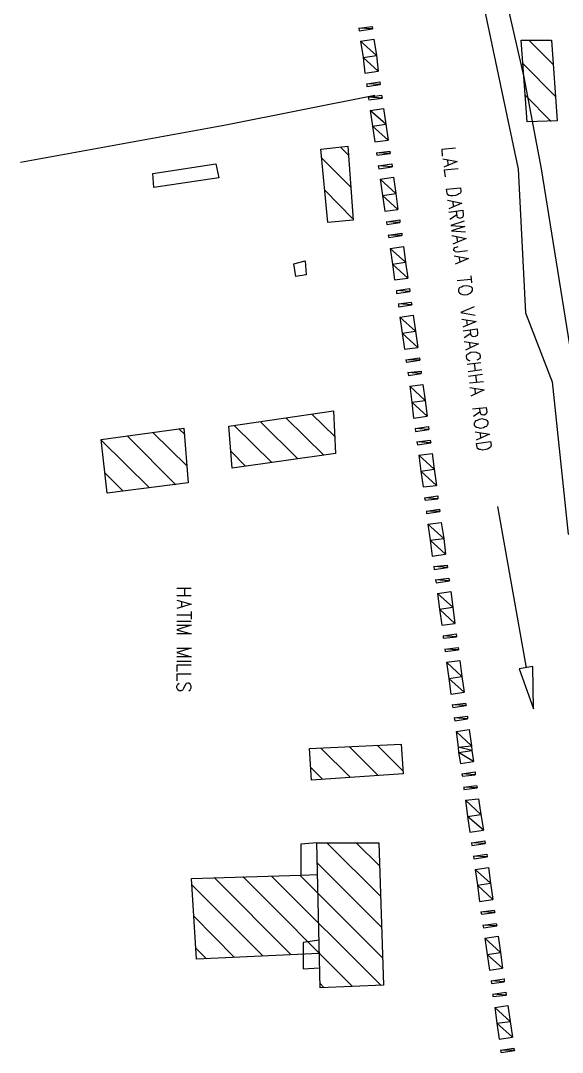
# Model space of a CAD drawing. Header units: metres. Extents: x 6 to 835, y 55 to 1134.
# Drawn here: x 135.8 to 207.9, y 294.8 to 432 of the extents above; entities that cross this region are included whole.
import ezdxf

# ---------------------------------------------------------------- set-up
doc = ezdxf.new("R2010")
doc.units = ezdxf.units.M

msp = doc.modelspace()

# ---------------------------------------------------------------- linework, layer by layer
at = {"color": 5}
for p, q in [((203.38, 429.37), (206.62, 426.13)), ((202.62, 426.26), (206.94, 421.88)), ((202.94, 422.01), (206.37, 418.58)), ((178.36, 415.15), (179.38, 414.13)), ((175.89, 413.69), (179.7, 409.88)), ((176.27, 409.43), (179.95, 405.69)), ((167.7, 378.64), (172.65, 373.75)), ((171.13, 379.14), (176.08, 374.25)), ((174.55, 379.65), (177.6, 376.67)), ((153.41, 377.24), (157.98, 372.73)), ((156.9, 377.68), (157.6, 376.99)), ((164.27, 378.13), (169.22, 373.24)), ((146.55, 376.22), (152.96, 369.87)), ((149.98, 376.79), (156.46, 370.25)), ((163.76, 374.76), (165.73, 372.73)), ((147, 371.84), (149.47, 369.43)), ((156.58, 356.54), (158.49, 356.54)), ((158.49, 355.52), (156.58, 355.52)), ((157.6, 356.54), (157.6, 355.52)), ((157.22, 354.76), (157.22, 354.06)), ((158.49, 352.92), (156.58, 352.92)), ((158.49, 353.43), (158.49, 352.41)), ((156.58, 352.16), (158.49, 352.16)), ((156.58, 346.82), (158.49, 346.82)), ((175.76, 335.27), (179.63, 331.39)), ((179.51, 335.46), (183.32, 331.65)), ((183.25, 335.65), (186.68, 332.22)), ((174.36, 332.73), (175.95, 331.14)), ((176.52, 322.69), (183.7, 315.52)), ((180.46, 322.69), (183.57, 319.58)), ((175.25, 320.03), (183.83, 311.45)), ((169.16, 318.25), (183.7, 303.77)), ((172.97, 318.37), (183.95, 307.39)), ((158.62, 317.04), (168.01, 307.64)), ((161.54, 318.06), (171.76, 307.83)), ((165.35, 318.18), (179.95, 303.58)), ((158.87, 312.91), (164.27, 307.45)), ((159.06, 308.72), (160.52, 307.26)), ((175.63, 303.96), (176.14, 303.45))]:
    msp.add_line(p, q, dxfattribs=at)
at = {"color": 162}
for p, q in [((192.59, 413.5), (192.65, 412.8)), ((193.29, 407.97), (193.35, 407.21)), ((193.79, 406.13), (192.91, 405.56)), ((193.79, 403.27), (193.92, 402.58)), ((194.11, 400.61), (194.24, 399.91)), ((195.7, 398.07), (195.76, 397.11)), ((195.7, 397.56), (193.86, 397.37)), ((195.13, 392.16), (195.19, 391.46)), ((195.7, 390.38), (194.81, 389.81)), ((195.51, 389.18), (195.57, 388.48)), ((195.19, 386.32), (197.03, 386.51)), ((197.16, 385.56), (195.32, 385.3)), ((196.14, 386.38), (196.27, 385.43)), ((195.38, 384.73), (197.22, 384.99)), ((196.33, 384.86), (196.46, 383.91)), ((197.35, 383.97), (195.51, 383.78)), ((196.21, 383.08), (196.27, 382.38)), ((196.91, 379.97), (196.02, 379.33)), ((196.91, 377.18), (196.97, 376.48)), ((203.07, 345.93), (199.26, 367.4))]:
    msp.add_line(p, q, dxfattribs=at)
at = {"color": 6, "linetype": 'Continuous', "lineweight": 25}
msp.add_lwpolyline([(214.31, 469.57), (213.8, 464.87), (201.48, 463.22), (201.48, 457.63), (198.94, 454.14), (193.29, 453.38), (201.99, 412.23), (202.94, 393.11), (206.49, 383.97), (208.65, 363.71), (211.45, 363.9), (254.37, 366.95), (255.39, 346), (216.53, 342.5)], dxfattribs=at)
at = {"color": 5, "linetype": 'Continuous', "lineweight": 25}
for points in [[(190.87, 462.71), (194.94, 453.57), (198.94, 441.12), (202.75, 424.48), (205.03, 412.29), (212.78, 364.03), (215.83, 344.98)], [(182.94, 422.01), (163.12, 418.07), (135.82, 413.12)], [(156.58, 354.95), (158.49, 354.38), (156.58, 353.81)], [(156.58, 351.59), (158.49, 351.59), (156.58, 351.01), (158.49, 350.44), (156.58, 350.44)], [(156.58, 348.54), (158.49, 348.54), (156.58, 347.97), (158.49, 347.39), (156.58, 347.39)], [(158.49, 346.31), (156.58, 346.31), (156.58, 345.43)], [(158.49, 345.11), (156.58, 345.11), (156.58, 344.22)], [(158.17, 342.89), (158.36, 343.01), (158.49, 343.27), (158.49, 343.52), (158.36, 343.77), (158.17, 343.9), (158.04, 343.9), (157.85, 343.84), (157.79, 343.77), (157.66, 343.58), (157.47, 343.2), (157.41, 343.01), (157.35, 342.95), (157.16, 342.89), (156.9, 342.89), (156.71, 343.01), (156.58, 343.27), (156.58, 343.52), (156.71, 343.77), (156.9, 343.9)], [(175.19, 322.69), (173.09, 322.5), (173.09, 318.37), (175.32, 318.44)], [(175.51, 307.96), (159.19, 307.2), (158.55, 317.93), (173.09, 318.37)], [(175.51, 309.74), (173.41, 309.42), (173.41, 305.93), (175.57, 306.06)]]:
    msp.add_lwpolyline(points, dxfattribs=at)
at = {"color": 6, "linetype": 'Continuous', "lineweight": -2}
for points in [[(182.62, 430.9), (180.78, 430.96), (182.56, 431.21)], [(180.84, 430.64), (182.62, 430.9), (180.78, 430.96)], [(183.13, 427.34), (181.03, 429.25), (182.81, 429.5)], [(181.35, 427.09), (183.13, 427.34), (181.03, 429.25)], [(183.38, 425.25), (181.35, 427.09), (183.13, 427.34)], [(181.6, 424.99), (183.38, 425.25), (181.35, 427.09)], [(183.63, 423.47), (181.86, 423.59), (183.57, 423.85)], [(181.86, 423.21), (183.63, 423.47), (181.86, 423.59)], [(183.89, 421.69), (182.05, 421.82), (183.83, 422.07)], [(182.11, 421.44), (183.89, 421.69), (182.05, 421.82)], [(184.4, 418.2), (182.3, 420.04), (184.08, 420.29)], [(182.62, 417.94), (184.4, 418.2), (182.3, 420.04)], [(184.71, 416.1), (182.62, 417.94), (184.4, 418.2)], [(182.94, 415.85), (184.71, 416.1), (182.62, 417.94)], [(184.97, 414.32), (183.13, 414.39), (184.9, 414.64)], [(183.19, 414.07), (184.97, 414.32), (183.13, 414.39)], [(185.22, 412.55), (183.38, 412.67), (185.16, 412.93)], [(183.44, 412.29), (185.22, 412.55), (183.38, 412.67)], [(185.73, 408.99), (183.63, 410.89), (185.41, 411.15)], [(183.95, 408.74), (185.73, 408.99), (183.63, 410.89)], [(185.98, 406.89), (183.95, 408.74), (185.73, 408.99)], [(184.27, 406.64), (185.98, 406.89), (183.95, 408.74)], [(186.24, 405.12), (184.46, 405.24), (186.24, 405.5)], [(184.52, 404.86), (186.24, 405.12), (184.46, 405.24)], [(186.49, 403.4), (184.71, 403.46), (186.49, 403.72)], [(184.78, 403.15), (186.49, 403.4), (184.71, 403.46)], [(187, 399.85), (184.97, 401.69), (186.75, 401.94)], [(185.29, 399.59), (187, 399.85), (184.97, 401.69)], [(187.32, 397.75), (185.29, 399.59), (187, 399.85)], [(185.54, 397.5), (187.32, 397.75), (185.29, 399.59)], [(187.57, 395.97), (185.79, 396.1), (187.51, 396.35)], [(185.79, 395.72), (187.57, 395.97), (185.79, 396.1)], [(187.83, 394.19), (186.05, 394.32), (187.76, 394.57)], [(186.05, 393.94), (187.83, 394.19), (186.05, 394.32)], [(188.33, 390.7), (186.24, 392.54), (188.02, 392.8)], [(186.56, 390.45), (188.33, 390.7), (186.24, 392.54)], [(188.65, 388.54), (186.56, 390.45), (188.33, 390.7)], [(186.87, 388.29), (188.65, 388.54), (186.56, 390.45)], [(188.91, 386.83), (187.06, 386.89), (188.84, 387.15)], [(187.13, 386.57), (188.91, 386.83), (187.06, 386.89)], [(189.1, 385.05), (187.32, 385.18), (189.1, 385.37)], [(187.38, 384.8), (189.1, 385.05), (187.32, 385.18)], [(189.6, 381.49), (187.57, 383.4), (189.29, 383.59)], [(187.83, 381.24), (189.6, 381.49), (187.57, 383.4)], [(189.86, 379.4), (187.83, 381.24), (189.6, 381.49)], [(188.08, 379.14), (189.86, 379.4), (187.83, 381.24)], [(190.11, 377.62), (188.27, 377.75), (190.05, 378)], [(188.33, 377.37), (190.11, 377.62), (188.27, 377.75)], [(190.37, 375.84), (188.52, 375.97), (190.3, 376.22)], [(188.59, 375.59), (190.37, 375.84), (188.52, 375.97)], [(190.81, 372.35), (188.78, 374.19), (190.56, 374.45)], [(189.03, 372.1), (190.81, 372.35), (188.78, 374.19)], [(191.13, 370.19), (189.03, 372.1), (190.81, 372.35)], [(189.35, 370), (191.13, 370.19), (189.03, 372.1)], [(191.32, 368.41), (189.54, 368.54), (191.32, 368.79)], [(189.6, 368.22), (191.32, 368.41), (189.54, 368.54)], [(191.57, 366.7), (189.79, 366.76), (191.51, 367.02)], [(189.79, 366.44), (191.57, 366.7), (189.79, 366.76)], [(192.08, 363.14), (189.98, 365.05), (191.76, 365.24)], [(190.3, 362.89), (192.08, 363.14), (189.98, 365.05)], [(192.33, 361.05), (190.3, 362.89), (192.08, 363.14)], [(190.56, 360.79), (192.33, 361.05), (190.3, 362.89)], [(192.59, 359.27), (190.75, 359.4), (192.52, 359.59)], [(190.81, 359.01), (192.59, 359.27), (190.75, 359.4)], [(192.84, 357.49), (191, 357.62), (192.78, 357.87)], [(191.06, 357.24), (192.84, 357.49), (191, 357.62)], [(193.29, 354), (191.25, 355.84), (193.03, 356.09)], [(191.51, 353.74), (193.29, 354), (191.25, 355.84)], [(193.54, 351.84), (191.51, 353.74), (193.29, 354)], [(191.83, 351.59), (193.54, 351.84), (191.51, 353.74)], [(193.79, 350.06), (192.02, 350.19), (193.73, 350.44)], [(192.02, 349.87), (193.79, 350.06), (192.02, 350.19)], [(194.05, 348.35), (192.21, 348.41), (193.99, 348.66)], [(192.27, 348.09), (194.05, 348.35), (192.21, 348.41)], [(194.49, 344.79), (192.46, 346.7), (194.24, 346.89)], [(192.78, 344.54), (194.49, 344.79), (192.46, 346.7)], [(194.81, 342.7), (192.78, 344.54), (194.49, 344.79)], [(193.03, 342.44), (194.81, 342.7), (192.78, 344.54)], [(195.06, 340.92), (193.22, 341.04), (195, 341.23)], [(193.29, 340.66), (195.06, 340.92), (193.22, 341.04)], [(195.26, 339.14), (193.48, 339.27), (195.26, 339.52)], [(193.54, 338.89), (195.26, 339.14), (193.48, 339.27)], [(195.76, 335.58), (193.73, 337.49), (195.45, 337.74)], [(193.99, 335.39), (195.76, 335.58), (193.73, 337.49)], [(195.83, 334.95), (193.99, 335.39), (195.76, 335.58)], [(194.05, 334.69), (195.83, 334.95), (193.99, 335.39)], [(196.02, 333.49), (194.05, 334.69), (195.83, 334.95)], [(194.3, 333.23), (196.02, 333.49), (194.05, 334.69)], [(196.27, 331.71), (194.49, 331.84), (196.27, 332.09)], [(194.56, 331.52), (196.27, 331.71), (194.49, 331.84)], [(196.53, 330), (194.75, 330.06), (196.46, 330.31)], [(194.75, 329.74), (196.53, 330), (194.75, 330.06)], [(197.03, 326.44), (195, 328.34), (196.72, 328.53)], [(195.26, 326.19), (197.03, 326.44), (195, 328.34)], [(197.35, 324.34), (195.26, 326.19), (197.03, 326.44)], [(195.57, 324.09), (197.35, 324.34), (195.26, 326.19)], [(197.6, 322.57), (195.76, 322.69), (197.54, 322.95)], [(195.83, 322.31), (197.6, 322.57), (195.76, 322.69)], [(197.86, 320.79), (196.02, 320.91), (197.8, 321.17)], [(196.08, 320.53), (197.86, 320.79), (196.02, 320.91)], [(198.3, 317.3), (196.27, 319.14), (198.05, 319.39)], [(196.59, 317.04), (198.3, 317.3), (196.27, 319.14)], [(198.62, 315.14), (196.59, 317.04), (198.3, 317.3)], [(196.84, 314.88), (198.62, 315.14), (196.59, 317.04)], [(198.87, 313.42), (197.03, 313.49), (198.81, 313.74)], [(197.1, 313.17), (198.87, 313.42), (197.03, 313.49)], [(199.13, 311.64), (197.29, 311.71), (199.07, 311.96)], [(197.35, 311.39), (199.13, 311.64), (197.29, 311.71)], [(199.64, 308.09), (197.54, 309.99), (199.32, 310.25)], [(197.86, 307.83), (199.64, 308.09), (197.54, 309.99)], [(199.89, 305.99), (197.86, 307.83), (199.64, 308.09)], [(198.18, 305.74), (199.89, 305.99), (197.86, 307.83)], [(200.14, 304.21), (198.37, 304.34), (200.14, 304.6)], [(198.43, 303.96), (200.14, 304.21), (198.37, 304.34)], [(200.4, 302.44), (198.62, 302.56), (200.34, 302.82)], [(198.62, 302.25), (200.4, 302.44), (198.62, 302.56)], [(200.91, 298.94), (198.87, 300.79), (200.59, 301.04)], [(199.13, 298.69), (200.91, 298.94), (198.87, 300.79)], [(201.22, 296.85), (199.13, 298.69), (200.91, 298.94)], [(199.45, 296.59), (201.22, 296.85), (199.13, 298.69)], [(201.48, 295.07), (199.64, 295.13), (201.41, 295.39)], [(199.7, 294.82), (201.48, 295.07), (199.64, 295.13)]]:
    msp.add_lwpolyline(points, close=True, dxfattribs=at)
at = {"color": 5, "linetype": 'Continuous', "lineweight": 25}
for points in [[(206.43, 429.37), (207.19, 418.64), (203.19, 418.51), (202.37, 429.37)], [(179.32, 415.28), (180.02, 405.43), (176.65, 405.12), (175.76, 414.89)], [(161.79, 412.93), (162.17, 411.08), (153.54, 409.81), (153.41, 411.66)], [(173.67, 400.04), (173.79, 398.19), (172.4, 397.94), (172.14, 399.65)], [(177.41, 380.1), (177.67, 374.45), (163.95, 372.48), (163.51, 378.06)], [(157.54, 377.81), (158.11, 370.51), (147.31, 369.17), (146.55, 376.29)], [(186.43, 335.77), (186.68, 331.84), (174.49, 331.01), (174.24, 335.2)], [(183.44, 322.69), (184.08, 303.77), (175.63, 303.39), (175.19, 322.69)]]:
    msp.add_lwpolyline(points, close=True, dxfattribs=at)
at = {"color": 162, "linetype": 'Continuous', "lineweight": 25}
for points in [[(193.67, 415.02), (191.83, 414.83), (191.89, 413.94)], [(191.95, 413.62), (193.86, 413.24), (192.08, 412.48)], [(193.99, 412.29), (192.14, 412.1), (192.27, 411.21)], [(192.59, 408.1), (194.49, 407.72), (192.78, 406.96)], [(192.78, 406.51), (194.62, 406.77), (194.68, 406.13), (194.62, 405.88), (194.56, 405.81), (194.43, 405.75), (194.24, 405.69), (194.05, 405.75), (193.92, 405.81), (193.86, 406), (193.79, 406.64)], [(194.81, 405.31), (193.03, 404.73), (194.87, 404.61), (193.1, 404.04), (195, 403.91)], [(193.16, 403.4), (195.06, 403.02), (193.29, 402.26)], [(195.26, 401.37), (193.86, 401.18), (193.6, 401.24), (193.54, 401.31), (193.41, 401.43), (193.41, 401.56), (193.48, 401.69), (193.54, 401.81), (193.79, 401.88), (193.99, 401.94)], [(193.48, 400.73), (195.38, 400.35), (193.6, 399.59)], [(196.14, 393.94), (194.37, 393.18), (196.27, 392.8)], [(194.49, 392.29), (196.4, 391.97), (194.62, 391.21)], [(194.68, 390.76), (196.53, 391.02), (196.59, 390.38), (196.53, 390.13), (196.46, 390.07), (196.27, 390), (196.08, 389.94), (195.89, 390), (195.83, 390.07), (195.7, 390.26), (195.64, 390.89)], [(194.81, 389.3), (196.72, 388.99), (195, 388.16)], [(196.53, 386.89), (196.72, 386.95), (196.91, 387.15), (196.97, 387.27), (196.91, 387.59), (196.78, 387.72), (196.59, 387.78), (196.46, 387.84), (196.14, 387.91), (195.7, 387.84), (195.45, 387.72), (195.32, 387.65), (195.13, 387.53), (195.06, 387.34), (195.13, 387.08), (195.19, 386.95), (195.38, 386.83), (195.57, 386.76)], [(195.57, 383.21), (197.48, 382.89), (195.7, 382.07)], [(195.89, 380.35), (197.73, 380.54), (197.8, 379.91), (197.73, 379.72), (197.67, 379.65), (197.48, 379.53), (197.35, 379.53), (197.16, 379.59), (197.03, 379.65), (196.97, 379.84), (196.84, 380.48)], [(196.27, 377.3), (198.18, 376.99), (196.4, 376.22)]]:
    msp.add_lwpolyline(points, dxfattribs=at)
for points in [[(192.46, 409.56), (194.3, 409.75), (194.37, 409.31), (194.3, 409.05), (194.11, 408.93), (193.92, 408.8), (193.67, 408.74), (193.29, 408.67), (192.97, 408.67), (192.78, 408.74), (192.59, 408.86), (192.52, 409.05)], [(195.89, 396.42), (195.76, 396.54), (195.57, 396.61), (195.38, 396.67), (195.13, 396.73), (194.68, 396.67), (194.43, 396.54), (194.24, 396.48), (194.11, 396.35), (194.05, 396.16), (194.05, 395.91), (194.18, 395.78), (194.37, 395.65), (194.56, 395.59), (194.81, 395.53), (195.26, 395.59), (195.51, 395.72), (195.7, 395.78), (195.83, 395.97), (195.89, 396.1)], [(197.99, 378.64), (197.86, 378.83), (197.67, 378.89), (197.48, 378.95), (197.22, 379.02), (196.78, 378.95), (196.53, 378.83), (196.33, 378.76), (196.21, 378.57), (196.14, 378.45), (196.14, 378.19), (196.27, 378.06), (196.46, 377.94), (196.65, 377.87), (196.91, 377.81), (197.35, 377.87), (197.6, 378), (197.8, 378.06), (197.92, 378.26), (197.99, 378.38)], [(196.46, 375.78), (198.3, 376.03), (198.37, 375.52), (198.3, 375.27), (198.11, 375.14), (197.92, 375.02), (197.67, 374.95), (197.29, 374.89), (196.97, 374.95), (196.78, 374.95), (196.59, 375.08), (196.53, 375.27)], [(203.95, 346.12), (202.11, 345.81), (204.02, 340.47)]]:
    msp.add_lwpolyline(points, close=True, dxfattribs=at)

doc.saveas('drawing.dxf')
